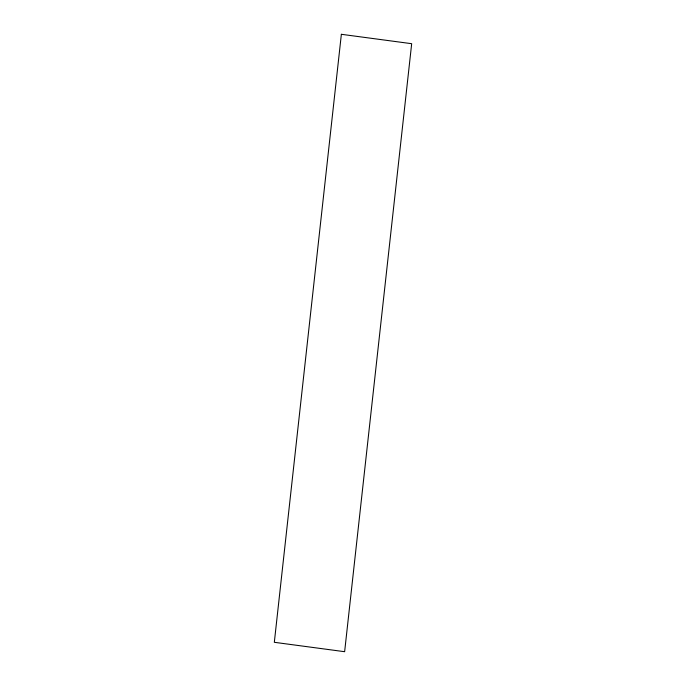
<?xml version="1.0" encoding="UTF-8"?>
<svg xmlns="http://www.w3.org/2000/svg" width="686" height="686" viewBox="0 0 686 686"><rect width="100%" height="100%" fill="white"/><g stroke="black" fill="none" stroke-linecap="round" stroke-linejoin="round"><path stroke-width="1.03" d="M341.362 34.3L274.323 642.302L344.638 651.7L411.677 43.698L341.362 34.3"/></g></svg>
